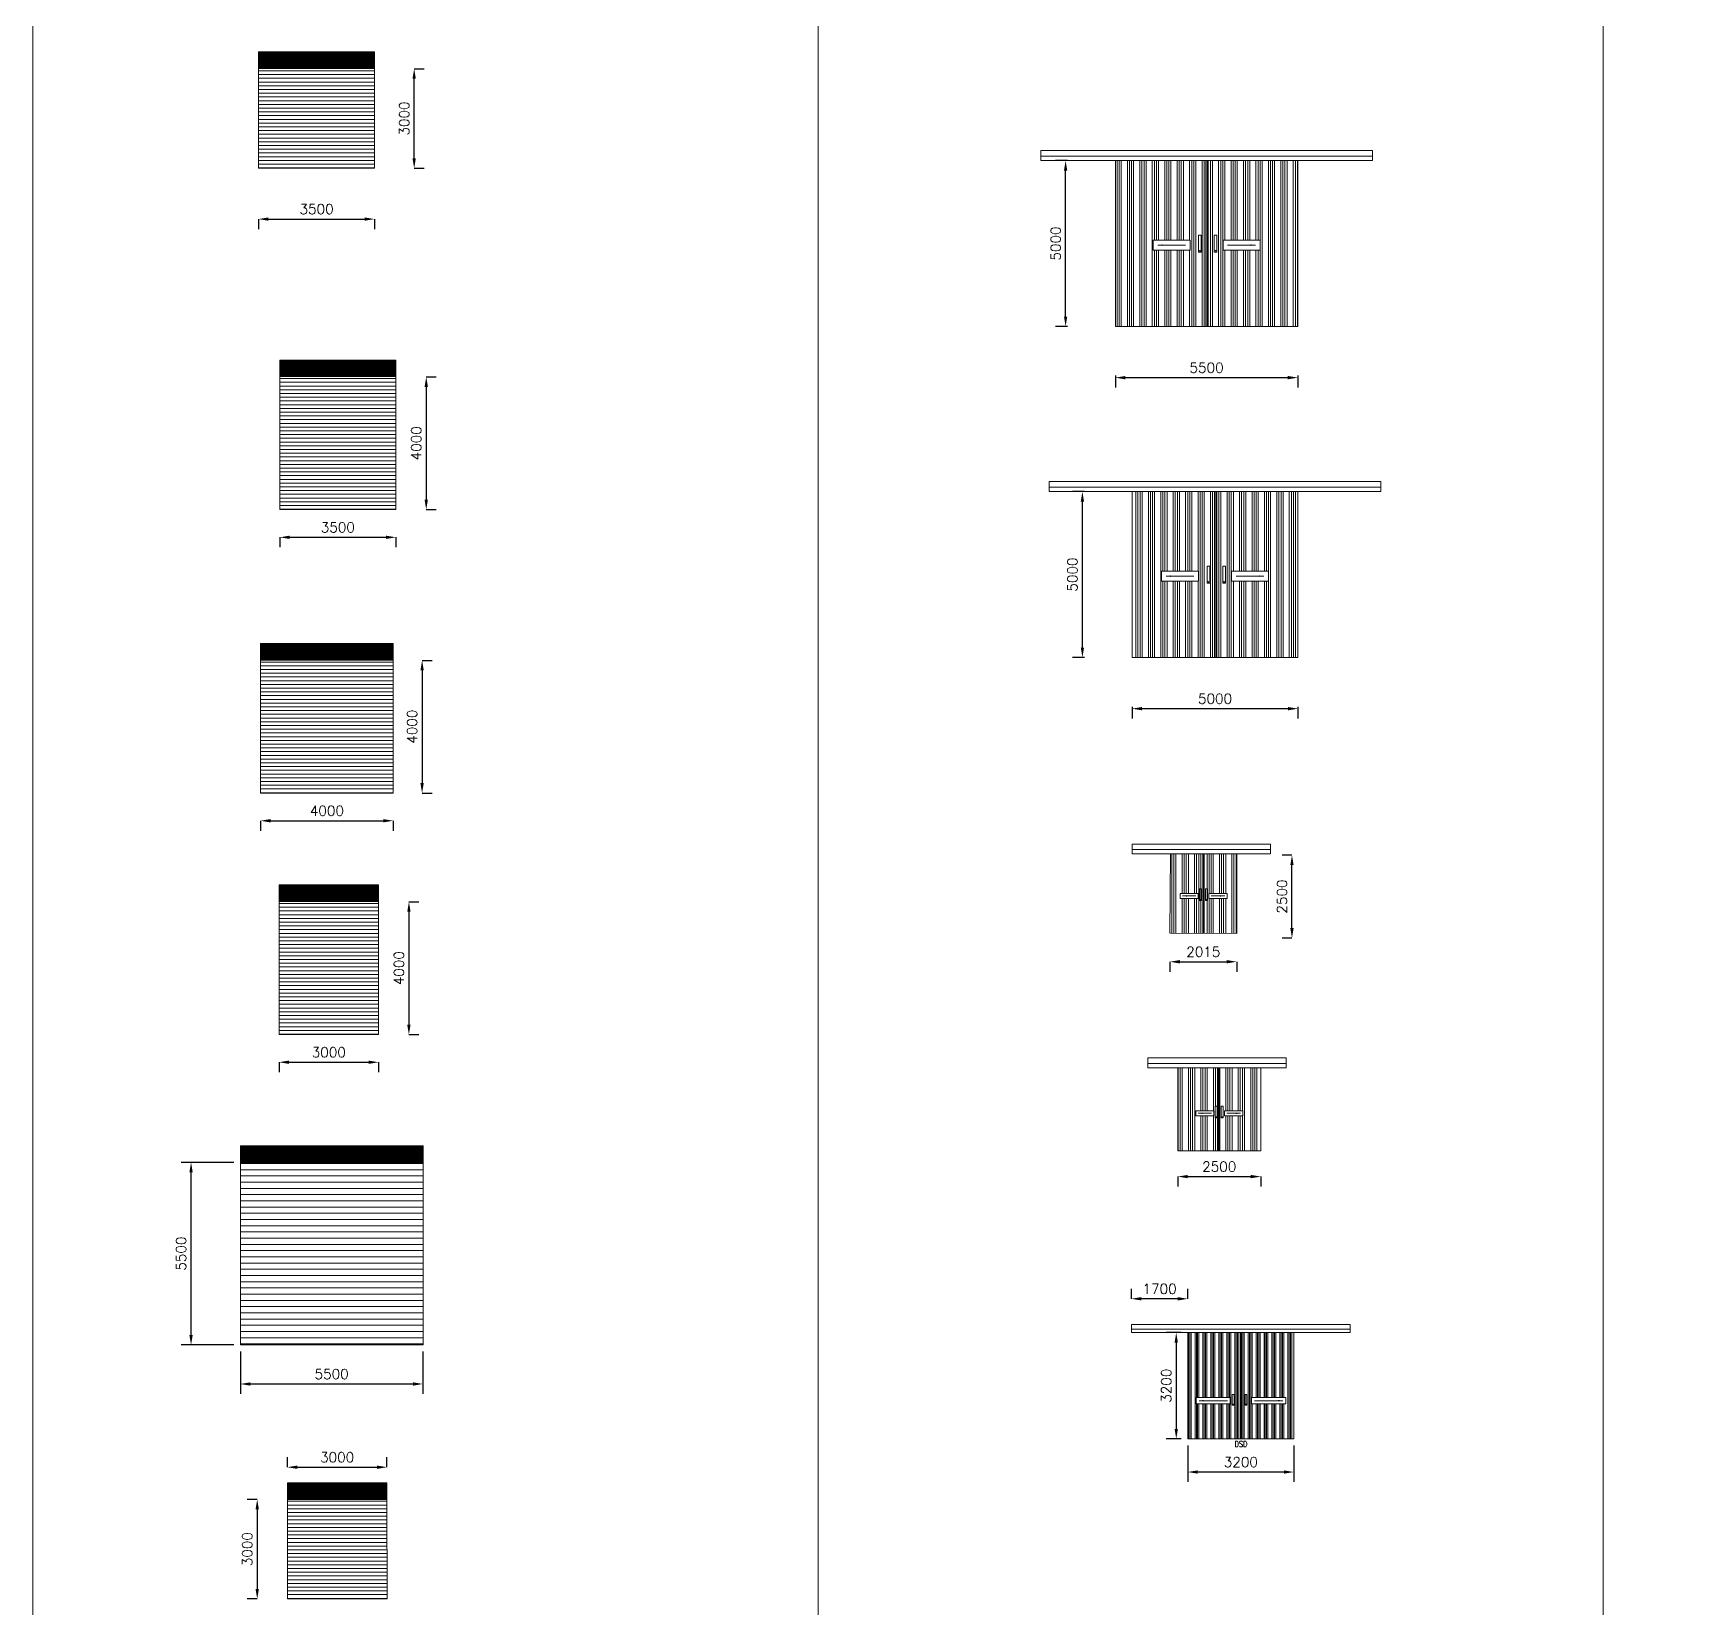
# Model space of a CAD drawing. Header units: millimetres. Extents: x 68421 to 1479662, y -51504 to 144751.
# Drawn here: x 68421 to 118163, y 54664 to 102131 of the extents above; entities that cross this region are included whole.
import ezdxf

# ---------------------------------------------------------------- set-up
doc = ezdxf.new("R2010")
doc.units = ezdxf.units.MM
doc.header["$LTSCALE"] = 0.35
doc.header["$MEASUREMENT"] = 0
doc.linetypes.add('CENTER', pattern=[6884.562, 4302.852, -860.57, 860.57, -860.57])
doc.linetypes.add('CONTIN', pattern=[0, 0, 0])
doc.layers.get('0').update_dxf_attribs({"linetype": 'CONTIN'})
doc.layers.get('Defpoints').update_dxf_attribs({"linetype": 'CONTINUOUS'})
doc.styles.add('ROMANS', font='simplex.shx')
doc.styles.add('SIMPLEX', font='simplex.shx', dxfattribs={"width": 0.8})
doc.styles.get("Standard").update_dxf_attribs({"font": 'txt.shx'})
doc.dimstyles.new('300', dxfattribs={"dimtxt": 300, "dimasz": 300, "dimexe": 300, "dimexo": 200, "dimgap": 150, "dimtad": 1, "dimdec": 0, "dimzin": 0, "dimdsep": 46, "dimtxsty": 'Standard', "dimcen": 0.09, "dimclrd": 4, "dimclre": 4, "dimclrt": 4, "dimadec": 0, "dimazin": 0, "dimtfac": 1, "dimtdec": 0, "dimtofl": 0, "dimtmove": 0, "dimatfit": 3, "dimfxl": 1, "dimtolj": 1, "dimtzin": 0, "dimarcsym": 0})
doc.dimstyles.new('Proposal Drawing', dxfattribs={"dimscale": 350, "dimtxt": 2.5, "dimasz": 2, "dimexe": 2, "dimexo": 2, "dimgap": 1, "dimtad": 1, "dimtoh": 1, "dimtxsty": 'ROMANS', "dimblk": 'OBLIQUE', "dimcen": 1.5, "dimclrd": 3, "dimclre": 3, "dimclrt": 2, "dimadec": 0, "dimazin": 2, "dimtfac": 1, "dimtmove": 2, "dimatfit": 2, "dimfxl": 1, "dimtolj": 1, "dimlwd": 0, "dimlwe": 0, "dimarcsym": 1})
pattern_1 = [(90, (-184561.07, 47547.05), (-375, 0), []), (90, (-184498.57, 47609.55), (-375, 0), []), (90, (-184436.07, 47672.05), (-375, 0), []), (90, (-184373.57, 47734.55), (-375, 0), [])]

# ---------------------------------------------------------------- blocks, each defined once
blk = doc.blocks.new('_Oblique')
at = {"color": 0, "linetype": 'ByBlock', "lineweight": -2}
blk.add_line((-0.5, -0.5), (0.5, 0.5), dxfattribs=at)
blk = doc.blocks.new('*D86')
at = {"color": 4, "lineweight": -2, "ltscale": 0.1}
for p, q in [((103034, 62963), (102586, 62963)), ((102886, 62663), (102886, 60063)), ((103034, 59763), (102586, 59763))]:
    blk.add_line(p, q, dxfattribs=at)
at = {"color": 4, "linetype": 'Continuous', "lineweight": 5}
for points in [[(102936, 62663), (102836, 62663), (102886, 62963)], [(102836, 60063), (102936, 60063), (102886, 59763)]]:
    blk.add_solid(points, dxfattribs=at)
at = {"layer": 'Defpoints', "color": 0, "linetype": 'Continuous', "lineweight": 5}
for p in [(103234, 62963), (102886, 59763), (103234, 59763)]:
    blk.add_point(p, dxfattribs=at)
at = {"color": 4, "linetype": 'Continuous', "lineweight": 0, "insert": (102586, 61363), "char_height": 300, "attachment_point": 5, "rotation": 90}
blk.add_mtext('\\A1;3200', dxfattribs=at)
blk = doc.blocks.new('*D87')
at = {"color": 4, "lineweight": -2, "ltscale": 0.1}
for p, q in [((103234, 59563), (103234, 58462)), ((106434, 59563), (106434, 58462)), ((106134, 58762), (103534, 58762))]:
    blk.add_line(p, q, dxfattribs=at)
at = {"color": 4, "linetype": 'Continuous', "lineweight": 5}
for points in [[(103534, 58812), (103534, 58712), (103234, 58762)], [(106134, 58712), (106134, 58812), (106434, 58762)]]:
    blk.add_solid(points, dxfattribs=at)
at = {"layer": 'Defpoints', "color": 0, "linetype": 'Continuous', "lineweight": 5}
for p in [(103234, 59763), (106434, 59763), (103234, 58762)]:
    blk.add_point(p, dxfattribs=at)
at = {"color": 4, "linetype": 'Continuous', "lineweight": 0, "insert": (104834, 59062), "char_height": 300, "attachment_point": 5}
blk.add_mtext('\\A1;3200', dxfattribs=at)
blk = doc.blocks.new('*D93')
at = {"color": 4, "linetype": 'Continuous', "lineweight": -2, "ltscale": 0.1}
for p, q in [((100117, 88309), (99757, 88309)), ((100057, 83609), (100057, 88009)), ((100117, 83309), (99757, 83309))]:
    blk.add_line(p, q, dxfattribs=at)
at = {"color": 4, "linetype": 'Continuous', "lineweight": 5}
for points in [[(100107, 88009), (100007, 88009), (100057, 88309)], [(100007, 83609), (100107, 83609), (100057, 83309)]]:
    blk.add_solid(points, dxfattribs=at)
at = {"layer": 'Defpoints', "color": 0, "linetype": 'Continuous', "lineweight": 5}
for p in [(100057, 88309), (101556, 88309), (101556, 83309)]:
    blk.add_point(p, dxfattribs=at)
at = {"color": 4, "linetype": 'Continuous', "lineweight": 0, "insert": (99757, 85809), "char_height": 300, "attachment_point": 5, "rotation": 90}
blk.add_mtext('\\A1;5000', dxfattribs=at)
blk = doc.blocks.new('*D94')
at = {"color": 4, "linetype": 'Continuous', "lineweight": -2, "ltscale": 0.1}
for p, q in [((101556, 81828), (101556, 81468)), ((101856, 81768), (106256, 81768)), ((106556, 81828), (106556, 81468))]:
    blk.add_line(p, q, dxfattribs=at)
at = {"color": 4, "linetype": 'Continuous', "lineweight": 5}
for points in [[(101856, 81818), (101856, 81718), (101556, 81768)], [(106256, 81718), (106256, 81818), (106556, 81768)]]:
    blk.add_solid(points, dxfattribs=at)
at = {"layer": 'Defpoints', "color": 0, "linetype": 'Continuous', "lineweight": 5}
for p in [(101556, 83309), (106556, 83309), (106556, 81768)]:
    blk.add_point(p, dxfattribs=at)
at = {"color": 4, "linetype": 'Continuous', "lineweight": 0, "insert": (104056, 82068), "char_height": 300, "attachment_point": 5}
blk.add_mtext('\\A1;5000', dxfattribs=at)
blk = doc.blocks.new('*D119')
at = {"color": 4, "linetype": 'Continuous', "lineweight": -2, "ltscale": 0.1}
for p, q in [((79753, 75946), (80053, 75946)), ((79753, 75646), (79753, 72246)), ((79753, 71946), (80053, 71946))]:
    blk.add_line(p, q, dxfattribs=at)
at = {"color": 4, "linetype": 'Continuous', "lineweight": 5}
for points in [[(79803, 75646), (79703, 75646), (79753, 75946)], [(79703, 72246), (79803, 72246), (79753, 71946)]]:
    blk.add_solid(points, dxfattribs=at)
at = {"layer": 'Defpoints', "color": 0, "linetype": 'Continuous', "lineweight": 5}
for p in [(78838, 75946), (78838, 71946), (79753, 71946)]:
    blk.add_point(p, dxfattribs=at)
at = {"color": 4, "linetype": 'Continuous', "lineweight": 0, "insert": (79453, 73946), "char_height": 300, "attachment_point": 5, "rotation": 90}
blk.add_mtext('\\A1;4000', dxfattribs=at)
blk = doc.blocks.new('*D120')
at = {"color": 4, "linetype": 'Continuous', "lineweight": -2, "ltscale": 0.1}
for p, q in [((75838, 71113), (75838, 70812)), ((76138, 71112), (78538, 71112)), ((78838, 71113), (78838, 70812))]:
    blk.add_line(p, q, dxfattribs=at)
at = {"color": 4, "linetype": 'Continuous', "lineweight": 5}
for points in [[(76138, 71162), (76138, 71062), (75838, 71112)], [(78538, 71062), (78538, 71162), (78838, 71112)]]:
    blk.add_solid(points, dxfattribs=at)
at = {"layer": 'Defpoints', "color": 0, "linetype": 'Continuous', "lineweight": 5}
for p in [(75838, 71946), (78838, 71946), (78838, 71112)]:
    blk.add_point(p, dxfattribs=at)
at = {"color": 4, "linetype": 'Continuous', "lineweight": 0, "insert": (77338, 71412), "char_height": 300, "attachment_point": 5}
blk.add_mtext('\\A1;3000', dxfattribs=at)
blk = doc.blocks.new('*D121')
at = {"color": 4, "linetype": 'Continuous', "lineweight": -2, "ltscale": 0.1}
for p, q in [((80151, 83224), (80451, 83224)), ((80151, 82924), (80151, 79524)), ((80151, 79224), (80451, 79224))]:
    blk.add_line(p, q, dxfattribs=at)
at = {"color": 4, "linetype": 'Continuous', "lineweight": 5}
for points in [[(80201, 82924), (80101, 82924), (80151, 83224)], [(80101, 79524), (80201, 79524), (80151, 79224)]]:
    blk.add_solid(points, dxfattribs=at)
at = {"layer": 'Defpoints', "color": 0, "linetype": 'Continuous', "lineweight": 5}
for p in [(79236, 83224), (79236, 79224), (80151, 79224)]:
    blk.add_point(p, dxfattribs=at)
at = {"color": 4, "linetype": 'Continuous', "lineweight": 0, "insert": (79851, 81224), "char_height": 300, "attachment_point": 5, "rotation": 90}
blk.add_mtext('\\A1;4000', dxfattribs=at)
blk = doc.blocks.new('*D122')
at = {"color": 4, "linetype": 'Continuous', "lineweight": -2, "ltscale": 0.1}
for p, q in [((75281, 78391), (75281, 78090)), ((75581, 78390), (78981, 78390)), ((79281, 78391), (79281, 78090))]:
    blk.add_line(p, q, dxfattribs=at)
at = {"color": 4, "linetype": 'Continuous', "lineweight": 5}
for points in [[(75581, 78440), (75581, 78340), (75281, 78390)], [(78981, 78340), (78981, 78440), (79281, 78390)]]:
    blk.add_solid(points, dxfattribs=at)
at = {"layer": 'Defpoints', "color": 0, "linetype": 'Continuous', "lineweight": 5}
for p in [(75281, 79224), (79281, 79224), (79281, 78390)]:
    blk.add_point(p, dxfattribs=at)
at = {"color": 4, "linetype": 'Continuous', "lineweight": 0, "insert": (77281, 78690), "char_height": 300, "attachment_point": 5}
blk.add_mtext('\\A1;4000', dxfattribs=at)
blk = doc.blocks.new('*D123')
at = {"color": 4, "linetype": 'Continuous', "lineweight": -2, "ltscale": 0.1}
for p, q in [((80276, 91766), (80576, 91766)), ((80276, 91466), (80276, 88066)), ((80276, 87766), (80576, 87766))]:
    blk.add_line(p, q, dxfattribs=at)
at = {"color": 4, "linetype": 'Continuous', "lineweight": 5}
for points in [[(80326, 91466), (80226, 91466), (80276, 91766)], [(80226, 88066), (80326, 88066), (80276, 87766)]]:
    blk.add_solid(points, dxfattribs=at)
at = {"layer": 'Defpoints', "color": 0, "linetype": 'Continuous', "lineweight": 5}
for p in [(79361, 91766), (79361, 87766), (80276, 87766)]:
    blk.add_point(p, dxfattribs=at)
at = {"color": 4, "linetype": 'Continuous', "lineweight": 0, "insert": (79976, 89766), "char_height": 300, "attachment_point": 5, "rotation": 90}
blk.add_mtext('\\A1;4000', dxfattribs=at)
blk = doc.blocks.new('*D124')
at = {"color": 4, "linetype": 'Continuous', "lineweight": -2, "ltscale": 0.1}
for p, q in [((75861, 86932), (75861, 86632)), ((76161, 86932), (79061, 86932)), ((79361, 86932), (79361, 86632))]:
    blk.add_line(p, q, dxfattribs=at)
at = {"color": 4, "linetype": 'Continuous', "lineweight": 5}
for points in [[(76161, 86982), (76161, 86882), (75861, 86932)], [(79061, 86882), (79061, 86982), (79361, 86932)]]:
    blk.add_solid(points, dxfattribs=at)
at = {"layer": 'Defpoints', "color": 0, "linetype": 'Continuous', "lineweight": 5}
for p in [(75861, 87766), (79361, 87766), (79361, 86932)]:
    blk.add_point(p, dxfattribs=at)
at = {"color": 4, "linetype": 'Continuous', "lineweight": 0, "insert": (77611, 87232), "char_height": 300, "attachment_point": 5}
blk.add_mtext('\\A1;3500', dxfattribs=at)
blk = doc.blocks.new('*D129')
at = {"color": 4, "linetype": 'Continuous', "lineweight": -2, "ltscale": 0.1}
for p, q in [((101534, 63983), (101534, 64283)), ((103234, 63983), (103234, 64283)), ((102934, 63983), (101834, 63983))]:
    blk.add_line(p, q, dxfattribs=at)
at = {"color": 4, "linetype": 'Continuous', "lineweight": 5}
for points in [[(101834, 64033), (101834, 63933), (101534, 63983)], [(102934, 63933), (102934, 64033), (103234, 63983)]]:
    blk.add_solid(points, dxfattribs=at)
at = {"layer": 'Defpoints', "color": 0, "linetype": 'Continuous', "lineweight": 5}
for p in [(101534, 63983), (101534, 62963), (103234, 62963)]:
    blk.add_point(p, dxfattribs=at)
at = {"color": 4, "linetype": 'Continuous', "lineweight": 0, "insert": (102384, 64283), "char_height": 300, "attachment_point": 5}
blk.add_mtext('\\A1;1700', dxfattribs=at)
blk = doc.blocks.new('*D135')
at = {"color": 4, "linetype": 'Continuous', "lineweight": -2, "ltscale": 0.1}
for p, q in [((102695, 74141), (102695, 73841)), ((102995, 74141), (104410, 74141)), ((104710, 74141), (104710, 73841))]:
    blk.add_line(p, q, dxfattribs=at)
at = {"color": 4, "linetype": 'Continuous', "lineweight": 5}
for points in [[(102995, 74191), (102995, 74091), (102695, 74141)], [(104410, 74091), (104410, 74191), (104710, 74141)]]:
    blk.add_solid(points, dxfattribs=at)
at = {"layer": 'Defpoints', "color": 0, "linetype": 'Continuous', "lineweight": 5}
for p in [(102695, 75002), (104710, 74989), (104710, 74141)]:
    blk.add_point(p, dxfattribs=at)
at = {"color": 4, "linetype": 'Continuous', "lineweight": 0, "insert": (103702, 74441), "char_height": 300, "attachment_point": 5}
blk.add_mtext('\\A1;2015', dxfattribs=at)
blk = doc.blocks.new('*D136')
at = {"color": 4, "linetype": 'Continuous', "lineweight": -2, "ltscale": 0.1}
for p, q in [((102932, 67666), (102932, 67366)), ((103232, 67666), (105132, 67666)), ((105432, 67666), (105432, 67366))]:
    blk.add_line(p, q, dxfattribs=at)
at = {"color": 4, "linetype": 'Continuous', "lineweight": 5}
for points in [[(103232, 67716), (103232, 67616), (102932, 67666)], [(105132, 67616), (105132, 67716), (105432, 67666)]]:
    blk.add_solid(points, dxfattribs=at)
at = {"layer": 'Defpoints', "color": 0, "linetype": 'Continuous', "lineweight": 5}
for p in [(102932, 68443), (105432, 68443), (105432, 67666)]:
    blk.add_point(p, dxfattribs=at)
at = {"color": 4, "linetype": 'Continuous', "lineweight": 0, "insert": (104182, 67966), "char_height": 300, "attachment_point": 5}
blk.add_mtext('\\A1;2500', dxfattribs=at)
blk = doc.blocks.new('*D137')
at = {"color": 4, "linetype": 'Continuous', "lineweight": -2, "ltscale": 0.1}
for p, q in [((106375, 77355), (106075, 77355)), ((106375, 75155), (106375, 77055)), ((106375, 74855), (106075, 74855))]:
    blk.add_line(p, q, dxfattribs=at)
at = {"color": 4, "linetype": 'Continuous', "lineweight": 5}
for points in [[(106425, 77055), (106325, 77055), (106375, 77355)], [(106325, 75155), (106425, 75155), (106375, 74855)]]:
    blk.add_solid(points, dxfattribs=at)
at = {"layer": 'Defpoints', "color": 0, "linetype": 'Continuous', "lineweight": 5}
for p in [(106375, 77355), (107536, 77355), (107536, 74855)]:
    blk.add_point(p, dxfattribs=at)
at = {"color": 4, "linetype": 'Continuous', "lineweight": 0, "insert": (106075, 76105), "char_height": 300, "attachment_point": 5, "rotation": 90}
blk.add_mtext('\\A1;2500', dxfattribs=at)
blk = doc.blocks.new('*D141')
at = {"color": 4, "linetype": 'Continuous', "lineweight": -2, "ltscale": 0.1}
for p, q in [((75220, 96523), (75220, 96223)), ((75520, 96523), (78420, 96523)), ((78720, 96523), (78720, 96223))]:
    blk.add_line(p, q, dxfattribs=at)
at = {"color": 4, "linetype": 'Continuous', "lineweight": 5}
for points in [[(75520, 96573), (75520, 96473), (75220, 96523)], [(78420, 96473), (78420, 96573), (78720, 96523)]]:
    blk.add_solid(points, dxfattribs=at)
at = {"layer": 'Defpoints', "color": 0, "linetype": 'Continuous', "lineweight": 5}
for p in [(75220, 98053), (78720, 98053), (78720, 96523)]:
    blk.add_point(p, dxfattribs=at)
at = {"color": 4, "linetype": 'Continuous', "lineweight": 0, "insert": (76970, 96823), "char_height": 300, "attachment_point": 5}
blk.add_mtext('\\A1;3500', dxfattribs=at)
blk = doc.blocks.new('*D142')
at = {"color": 4, "linetype": 'Continuous', "lineweight": -2, "ltscale": 0.1}
for p, q in [((79912, 101053), (80212, 101053)), ((79912, 98353), (79912, 100753)), ((79912, 98053), (80212, 98053))]:
    blk.add_line(p, q, dxfattribs=at)
at = {"color": 4, "linetype": 'Continuous', "lineweight": 5}
for points in [[(79962, 100753), (79862, 100753), (79912, 101053)], [(79862, 98353), (79962, 98353), (79912, 98053)]]:
    blk.add_solid(points, dxfattribs=at)
at = {"layer": 'Defpoints', "color": 0, "linetype": 'Continuous', "lineweight": 5}
for p in [(78720, 101053), (79912, 101053), (78720, 98053)]:
    blk.add_point(p, dxfattribs=at)
at = {"color": 4, "linetype": 'Continuous', "lineweight": 0, "insert": (79612, 99553), "char_height": 300, "attachment_point": 5, "rotation": 90}
blk.add_mtext('\\A1;3000', dxfattribs=at)
blk = doc.blocks.new('*D147')
at = {"color": 4, "linetype": 'Continuous', "lineweight": -2, "ltscale": 0.1}
for p, q in [((99611, 98286), (99251, 98286)), ((99551, 93586), (99551, 97986)), ((99611, 93286), (99251, 93286))]:
    blk.add_line(p, q, dxfattribs=at)
at = {"color": 4, "linetype": 'Continuous', "lineweight": 5}
for points in [[(99601, 97986), (99501, 97986), (99551, 98286)], [(99501, 93586), (99601, 93586), (99551, 93286)]]:
    blk.add_solid(points, dxfattribs=at)
at = {"layer": 'Defpoints', "color": 0, "linetype": 'Continuous', "lineweight": 5}
for p in [(99551, 98286), (101050, 98286), (101050, 93286)]:
    blk.add_point(p, dxfattribs=at)
at = {"color": 4, "linetype": 'Continuous', "lineweight": 0, "insert": (99251, 95786), "char_height": 300, "attachment_point": 5, "rotation": 90}
blk.add_mtext('\\A1;5000', dxfattribs=at)
blk = doc.blocks.new('*D148')
at = {"color": 4, "linetype": 'Continuous', "lineweight": -2, "ltscale": 0.1}
for p, q in [((101050, 91804), (101050, 91444)), ((101350, 91744), (106250, 91744)), ((106550, 91804), (106550, 91444))]:
    blk.add_line(p, q, dxfattribs=at)
at = {"color": 4, "linetype": 'Continuous', "lineweight": 5}
for points in [[(101350, 91794), (101350, 91694), (101050, 91744)], [(106250, 91694), (106250, 91794), (106550, 91744)]]:
    blk.add_solid(points, dxfattribs=at)
at = {"layer": 'Defpoints', "color": 0, "linetype": 'Continuous', "lineweight": 5}
for p in [(101050, 93286), (106550, 93286), (106550, 91744)]:
    blk.add_point(p, dxfattribs=at)
at = {"color": 4, "linetype": 'Continuous', "lineweight": 0, "insert": (103800, 92044), "char_height": 300, "attachment_point": 5}
blk.add_mtext('\\A1;5500', dxfattribs=at)
blk = doc.blocks.new('*D155')
at = {"color": 4, "lineweight": -2, "ltscale": 0.1}
for p, q in [((74474, 68094), (72886, 68094)), ((73186, 62894), (73186, 67794)), ((74474, 62594), (72886, 62594))]:
    blk.add_line(p, q, dxfattribs=at)
at = {"color": 4, "linetype": 'Continuous', "lineweight": 5}
for points in [[(73236, 67794), (73136, 67794), (73186, 68094)], [(73136, 62894), (73236, 62894), (73186, 62594)]]:
    blk.add_solid(points, dxfattribs=at)
at = {"layer": 'Defpoints', "color": 0, "linetype": 'Continuous', "lineweight": 5}
for p in [(73186, 68094), (74674, 68094), (74674, 62594)]:
    blk.add_point(p, dxfattribs=at)
at = {"color": 4, "linetype": 'Continuous', "lineweight": 0, "insert": (72886, 65344), "char_height": 300, "attachment_point": 5, "rotation": 90}
blk.add_mtext('\\A1;5500', dxfattribs=at)
blk = doc.blocks.new('*D156')
at = {"color": 4, "lineweight": -2, "ltscale": 0.1}
for p, q in [((74674, 62394), (74674, 61115)), ((80174, 62394), (80174, 61115)), ((74974, 61415), (79874, 61415))]:
    blk.add_line(p, q, dxfattribs=at)
at = {"color": 4, "linetype": 'Continuous', "lineweight": 5}
for points in [[(74974, 61465), (74974, 61365), (74674, 61415)], [(79874, 61365), (79874, 61465), (80174, 61415)]]:
    blk.add_solid(points, dxfattribs=at)
at = {"layer": 'Defpoints', "color": 0, "linetype": 'Continuous', "lineweight": 5}
for p in [(74674, 62594), (80174, 62594), (80174, 61415)]:
    blk.add_point(p, dxfattribs=at)
at = {"color": 4, "linetype": 'Continuous', "lineweight": 0, "insert": (77424, 61715), "char_height": 300, "attachment_point": 5}
blk.add_mtext('\\A1;5500', dxfattribs=at)
blk = doc.blocks.new('*D159')
at = {"color": 4, "linetype": 'Continuous', "lineweight": -2, "ltscale": 0.1}
for p, q in [((75181, 57937), (74881, 57937)), ((75181, 57637), (75181, 55237)), ((75181, 54937), (74881, 54937))]:
    blk.add_line(p, q, dxfattribs=at)
at = {"color": 4, "linetype": 'Continuous', "lineweight": 5}
for points in [[(75231, 57637), (75131, 57637), (75181, 57937)], [(75131, 55237), (75231, 55237), (75181, 54937)]]:
    blk.add_solid(points, dxfattribs=at)
at = {"layer": 'Defpoints', "color": 0, "linetype": 'Continuous', "lineweight": 5}
for p in [(76090, 57937), (75181, 54937), (76090, 54937)]:
    blk.add_point(p, dxfattribs=at)
at = {"color": 4, "linetype": 'Continuous', "lineweight": 0, "insert": (74881, 56437), "char_height": 300, "attachment_point": 5, "rotation": 90}
blk.add_mtext('\\A1;3000', dxfattribs=at)
blk = doc.blocks.new('*D160')
at = {"color": 4, "linetype": 'Continuous', "lineweight": -2, "ltscale": 0.1}
for p, q in [((76090, 58907), (76090, 59207)), ((79090, 58907), (79090, 59207)), ((76390, 58907), (78790, 58907))]:
    blk.add_line(p, q, dxfattribs=at)
at = {"color": 4, "linetype": 'Continuous', "lineweight": 5}
for points in [[(76390, 58957), (76390, 58857), (76090, 58907)], [(78790, 58857), (78790, 58957), (79090, 58907)]]:
    blk.add_solid(points, dxfattribs=at)
at = {"layer": 'Defpoints', "color": 0, "linetype": 'Continuous', "lineweight": 5}
for p in [(79090, 58907), (76090, 58437), (79090, 58437)]:
    blk.add_point(p, dxfattribs=at)
at = {"color": 4, "linetype": 'Continuous', "lineweight": 0, "insert": (77590, 59207), "char_height": 300, "attachment_point": 5}
blk.add_mtext('\\A1;3000', dxfattribs=at)

msp = doc.modelspace()

# ---------------------------------------------------------------- hatches: boundary and pattern name
at = {"lineweight": 0, "ltscale": 0.1}
h = msp.add_hatch(dxfattribs=at)
h.set_pattern_fill('ANSI31', color=6, scale=120, angle=135, style=0)
h.set_pattern_definition([(180, (-167367.089, 99190.345), (-9e-16, -15), [])])
h.paths.add_polyline_path([(75219.61141, 101052.98711), (75219.61141, 101552.98711), (78719.61141, 101552.98711), (78719.61141, 101052.98711)])
h = msp.add_hatch(dxfattribs=at)
h.set_pattern_fill('ANSI31', color=6, scale=900, angle=135, style=0)
h.set_pattern_definition([(180, (-167367.09, 99190.82), (-7e-15, -112.5), [])])
h.paths.add_polyline_path([(75219.61141, 98053.46485), (75219.61141, 101063.37729), (78719.61141, 101063.37729), (78719.61141, 98053.46485)])
at = {"linetype": 'CONTIN', "lineweight": 0}
h = msp.add_hatch(dxfattribs=at)
h.set_pattern_fill('ANSI34', color=151, scale=500, angle=45, style=0)
h.set_pattern_definition([(90, (-167085.8, 83941.94), (-375, 6e-14), []), (90, (-167023.3, 84004.44), (-375, 6e-14), []), (90, (-166960.8, 84066.94), (-375, 6e-14), []), (90, (-166898.3, 84129.44), (-375, 6e-14), [])])
h.paths.add_polyline_path([(101050.4201, 98285.56889), (103781.29438, 98285.56889), (103781.29438, 93285.56889), (101050.4201, 93285.56889)])
h.paths.add_polyline_path([(102187.59287, 95585.67674), (102187.59287, 95887.48462), (103303.30698, 95887.48462), (103303.30698, 95585.67674)], flags=16)
h = msp.add_hatch(dxfattribs=at)
h.set_pattern_fill('ANSI34', color=151, scale=500, angle=45, style=0)
h.set_pattern_definition([(90, (-166585.8, 83941.94), (-375, 6e-14), []), (90, (-166523.3, 84004.44), (-375, 6e-14), []), (90, (-166460.8, 84066.94), (-375, 6e-14), []), (90, (-166398.3, 84129.44), (-375, 6e-14), [])])
h.paths.add_polyline_path([(105413.24733, 95585.67674), (105413.24733, 95887.48462), (104297.53322, 95887.48462), (104297.53322, 95585.67674)], flags=16)
h.paths.add_polyline_path([(103819.54582, 93285.56889), (103819.54582, 98285.56889), (106550.4201, 98285.56889), (106550.4201, 93285.56889)])
at = {"lineweight": 0, "ltscale": 0.1}
h = msp.add_hatch(dxfattribs=at)
h.set_pattern_fill('ANSI31', color=6, scale=120, angle=135, style=0)
h.set_pattern_definition([(180, (-166725.682, 89902.946), (-9e-16, -15), [])])
h.paths.add_polyline_path([(75861.01862, 91765.58883), (75861.01862, 92265.58883), (79361.01862, 92265.58883), (79361.01862, 91765.58883)])
h = msp.add_hatch(dxfattribs=at)
h.set_pattern_fill('ANSI31', color=6, scale=900, angle=135, style=0)
h.set_pattern_definition([(180, (-166725.68, 88902.95), (-7e-15, -112.5), [])])
h.paths.add_polyline_path([(75861.01862, 87765.58883), (75861.01862, 91775.50126), (79361.01862, 91775.50126), (79361.01862, 87765.58883)])
at = {"linetype": 'CONTIN', "lineweight": 0}
h = msp.add_hatch(dxfattribs=at)
h.set_pattern_fill('ANSI34', color=151, scale=500, angle=45, style=0)
h.set_pattern_definition([(90, (-166830.03, 73965.74), (-375, 6e-14), []), (90, (-166767.53, 74028.24), (-375, 6e-14), []), (90, (-166705.03, 74090.74), (-375, 6e-14), []), (90, (-166642.53, 74153.24), (-375, 6e-14), [])])
h.paths.add_polyline_path([(101556.18336, 88309.36557), (104037.05763, 88309.36557), (104037.05763, 83309.36557), (101556.18336, 83309.36557)])
h.paths.add_polyline_path([(102443.35612, 85609.47342), (102443.35612, 85911.28129), (103559.07023, 85911.28129), (103559.07023, 85609.47342)], flags=16)
h = msp.add_hatch(dxfattribs=at)
h.set_pattern_fill('ANSI34', color=151, scale=500, angle=45, style=0)
h.set_pattern_definition([(90, (-166330.03, 73965.74), (-375, 6e-14), []), (90, (-166267.53, 74028.24), (-375, 6e-14), []), (90, (-166205.03, 74090.74), (-375, 6e-14), []), (90, (-166142.53, 74153.24), (-375, 6e-14), [])])
h.paths.add_polyline_path([(105669.01059, 85609.47342), (105669.01059, 85911.28129), (104553.29648, 85911.28129), (104553.29648, 85609.47342)], flags=16)
h.paths.add_polyline_path([(104075.30908, 83309.36557), (104075.30908, 88309.36557), (106556.18336, 88309.36557), (106556.18336, 83309.36557)])
at = {"lineweight": 0, "ltscale": 0.1}
h = msp.add_hatch(dxfattribs=at)
h.set_pattern_fill('ANSI31', color=6, scale=120, angle=135, style=0)
h.set_pattern_definition([(180, (-167806.132, 81361.295), (-9e-16, -15), [])])
h.paths.add_polyline_path([(75280.56869, 83223.93753), (75280.56869, 83723.93753), (79280.56869, 83723.93753), (79280.56869, 83223.93753)])
h = msp.add_hatch(dxfattribs=at)
h.set_pattern_fill('ANSI31', color=6, scale=900, angle=135, style=0)
h.set_pattern_definition([(180, (-167806.13, 80361.3), (-7e-15, -112.5), [])])
h.paths.add_polyline_path([(75280.56869, 79223.93753), (75280.56869, 83233.84997), (79280.56869, 83233.84997), (79280.56869, 79223.93753)])
at = {"linetype": 'CONTIN', "lineweight": 0}
h = msp.add_hatch(dxfattribs=at)
h.set_pattern_fill('ANSI34', color=151, scale=500, angle=45, style=0)
h.set_pattern_definition(pattern_1)
h.paths.add_polyline_path([(102709.72526, 77389.27837), (103689.72526, 77389.27837), (103689.70612, 74995.34174), (102709.72526, 74989.27837)])
h.paths.add_polyline_path([(103000.96842, 76198.35582), (103000.96605, 76050.46996), (103547.66597, 76050.46122), (103547.66833, 76198.34708)], flags=16)
h = msp.add_hatch(dxfattribs=at)
h.set_pattern_fill('ANSI34', color=151, scale=500, angle=45, style=0)
h.set_pattern_definition(pattern_1)
h.paths.add_polyline_path([(104709.68698, 77389.27837), (103729.68698, 77389.27837), (103729.70612, 74995.34174), (104709.68698, 74989.27837)])
h.paths.add_polyline_path([(104418.44382, 76198.35582), (104418.44618, 76050.46996), (103871.74627, 76050.46122), (103871.7439, 76198.34708)], flags=16)
at = {"lineweight": 0, "ltscale": 0.1}
h = msp.add_hatch(dxfattribs=at)
h.set_pattern_fill('ANSI31', color=6, scale=120, angle=135, style=0)
h.set_pattern_definition([(180, (-167248.994, 74083.317), (-9e-16, -15), [])])
h.paths.add_polyline_path([(75837.70606, 75945.95987), (75837.70606, 76445.95987), (78837.70606, 76445.95987), (78837.70606, 75945.95987)])
h = msp.add_hatch(dxfattribs=at)
h.set_pattern_fill('ANSI31', color=6, scale=900, angle=135, style=0)
h.set_pattern_definition([(180, (-167248.99, 73083.32), (-7e-15, -112.5), [])])
h.paths.add_polyline_path([(75837.70606, 71945.95987), (75837.70606, 75955.87231), (78837.70606, 75955.87231), (78837.70606, 71945.95987)])
at = {"linetype": 'CONTIN', "lineweight": 0}
h = msp.add_hatch(dxfattribs=at)
h.set_pattern_fill('ANSI34', color=151, scale=500, angle=45, style=0)
h.set_pattern_definition([(90, (-196370.13, 41135.66), (-375, 0), []), (90, (-196307.63, 41198.16), (-375, 0), []), (90, (-196245.13, 41260.66), (-375, 0), []), (90, (-196182.63, 41323.16), (-375, 0), [])])
h.paths.add_polyline_path([(104162.05632, 70943.31499), (102932.07631, 70943.31499), (102932.07631, 68443.31499), (104162.07631, 68443.31499)])
h.paths.add_polyline_path([(103473.31938, 69646.19399), (104020.01929, 69646.19399), (104020.01929, 69498.30813), (103473.31938, 69498.30813)], flags=16)
h.paths.add_polyline_path([(104061.91488, 69789.06113), (104119.78201, 69789.06113), (104119.78201, 69432.00075), (104061.91488, 69432.00075)], flags=16)
h.paths.add_polyline_path([(104096.47714, 69462.45263, -1), (104083.34773, 69462.45263, -1)], flags=0)
h.paths.add_polyline_path([(105432.07631, 70943.31499), (104202.05632, 70943.31499), (104202.07631, 68443.31499), (105432.07631, 68443.31499)])
h.paths.add_polyline_path([(104890.81401, 69646.20532), (104890.81638, 69498.31947), (104344.11646, 69498.31072), (104344.1141, 69646.19658)], flags=16)
h.paths.add_polyline_path([(104301.46228, 69789.06113), (104301.46228, 69432.00075), (104243.59516, 69432.00075), (104243.59516, 69789.06113)], flags=16)
h.paths.add_polyline_path([(104266.90003, 69462.45263, -1), (104280.02943, 69462.45263, -1)], flags=0)
at = {"lineweight": 0, "ltscale": 0.1}
h = msp.add_hatch(dxfattribs=at)
h.set_pattern_fill('ANSI31', color=6, scale=200, angle=135, style=0)
h.set_pattern_definition([(180, (-180985.502, 54574.06), (0, -25), [])])
h.paths.add_polyline_path([(80174.21293, 68093.57274), (80174.21293, 68593.57274), (74674.3587, 68593.57274), (74674.3587, 68093.57274)])
h = msp.add_hatch(dxfattribs=at)
h.set_pattern_fill('ANSI31', color=6, scale=1500, angle=135, style=0)
h.set_pattern_definition([(180, (76401.71, 64122.66), (0, -187.5), [])])
h.paths.add_polyline_path([(80174.21293, 68093.57274), (74674.3587, 68093.57274), (74674.3587, 62593.57274), (80174.21293, 62593.57274)])
at = {"linetype": 'CONTIN', "lineweight": 0}
h = msp.add_hatch(dxfattribs=at)
h.set_pattern_fill('ANSI34', color=151, scale=320, angle=45, style=0)
h.set_pattern_definition([(90, (-1653348.24, 1476923.9), (-240, 4e-14), []), (90, (-1653308.24, 1476963.9), (-240, 4e-14), []), (90, (-1653268.24, 1477003.9), (-240, 4e-14), []), (90, (-1653228.24, 1477043.9), (-240, 4e-14), [])])
h.paths.add_polyline_path([(104822.03162, 59763.1606), (103234.27208, 59763.1606), (103234.27208, 62963.1606), (104822.03162, 62963.1606)])
h.paths.add_polyline_path([(103482.06266, 60814.42982), (103482.06266, 61007.58686), (104516.11969, 61007.58686), (104516.11969, 60814.42982)], flags=16)
h = msp.add_hatch(dxfattribs=at)
h.set_pattern_fill('ANSI34', color=151, scale=320, angle=45, style=0)
h.set_pattern_definition([(90, (-1652708.24, 1476923.9), (-240, 4e-14), []), (90, (-1652668.24, 1476963.9), (-240, 4e-14), []), (90, (-1652628.24, 1477003.9), (-240, 4e-14), []), (90, (-1652588.24, 1477043.9), (-240, 4e-14), [])])
h.paths.add_polyline_path([(104846.51255, 59763.1606), (106434.27208, 59763.1606), (106434.27208, 62963.1606), (104846.51255, 62963.1606)])
h.paths.add_polyline_path([(105152.42448, 60814.42982), (105152.42448, 61007.58686), (106186.48151, 61007.58686), (106186.48151, 60814.42982)], flags=16)
at = {"lineweight": 0, "ltscale": 0.1}
h = msp.add_hatch(dxfattribs=at)
h.set_pattern_fill('ANSI31', color=6, scale=120, angle=135, style=0)
h.set_pattern_definition([(180, (-65317.841, 46913.41), (0, -15), [])])
h.paths.add_polyline_path([(76089.76593, 57937.19107), (76089.76593, 58437.19107), (79092.08622, 58437.19107), (79092.08622, 57937.19107)])
h = msp.add_hatch(dxfattribs=at)
h.set_pattern_fill('ANSI31', color=6, scale=900, angle=135, style=0)
h.set_pattern_definition([(180, (83510.03, 53042.57), (0, -112.5), [])])
h.paths.add_polyline_path([(76089.76593, 54937.19107), (79094.13701, 54937.19107), (79092.08622, 57937.19107), (76089.76593, 57937.19107)])

# ---------------------------------------------------------------- linework, layer by layer
at = {"color": 0, "lineweight": 0, "ltscale": 0.1}
for p, q in [((78719.61141, 101062.89954), (75219.61141, 101062.89954)), ((75219.61141, 101053.46485), (75219.61141, 98053.46485)), ((78719.61141, 98053.46485), (78719.61141, 101053.46485)), ((75219.61141, 98053.46485), (78719.61141, 98053.46485)), ((101050.4201, 93285.56889), (106550.4201, 93285.56889)), ((75861.01862, 92275.50126), (79361.01862, 92275.50126)), ((79361.01862, 91775.50126), (75861.01862, 91775.50126)), ((75861.01862, 90765.58883), (75861.01862, 87765.58883)), ((79361.01862, 87765.58883), (79361.01862, 90765.58883)), ((75861.01862, 87765.58883), (79361.01862, 87765.58883)), ((75280.56869, 83733.84997), (78280.56869, 83733.84997)), ((78280.56869, 83233.84997), (75280.56869, 83233.84997)), ((75280.56869, 82223.93753), (75280.56869, 79223.93753)), ((75280.56869, 79223.93753), (78280.56869, 79223.93753)), ((102709.68698, 77389.27837), (102694.91475, 75001.74424)), ((104709.68698, 77389.27837), (102709.68698, 77389.27837)), ((103689.68698, 77389.27821), (103689.70612, 74995.46533)), ((103709.68698, 77389.27837), (103709.70612, 74995.46549)), ((103729.68698, 77389.27853), (103729.70612, 74995.46565)), ((104709.68698, 74989.27837), (104709.68698, 77389.27837)), ((75837.70606, 76455.87231), (78837.70606, 76455.87231)), ((78837.70606, 75955.87231), (75837.70606, 75955.87231)), ((75837.70606, 74945.95987), (75837.70606, 71945.95987)), ((78837.70606, 71945.95987), (78837.70606, 74945.95987)), ((102709.72526, 75001.6526), (104709.68698, 74989.27837)), ((75837.70606, 71945.95987), (78837.70606, 71945.95987)), ((105432.07631, 70943.31499), (102932.07631, 70943.31499)), ((102932.07631, 70943.31499), (102932.07631, 68443.31499)), ((104162.05632, 70943.31499), (104162.07631, 68443.31483)), ((104182.05632, 70943.31499), (104182.07631, 68443.31499)), ((104202.05632, 70943.31499), (104202.07631, 68443.31515)), ((105432.07631, 68443.31499), (105432.07631, 70943.31499)), ((102932.07631, 68443.31499), (105432.07631, 68443.31499))]:
    msp.add_line(p, q, dxfattribs=at)
at = {"color": 151, "linetype": 'CONTIN', "lineweight": 0}
for p, q in [((98800.4201, 98585.56889), (108800.4201, 98585.56889)), ((98800.4201, 98285.56889), (98800.4201, 98585.56889)), ((108800.4201, 98285.56889), (108800.4201, 98585.56889)), ((98800.4201, 98415.56889), (108800.4201, 98415.56889)), ((98800.4201, 98285.56889), (108800.4201, 98285.56889)), ((99056.18336, 88609.36557), (109056.18336, 88609.36557)), ((99056.18336, 88309.36557), (99056.18336, 88609.36557)), ((109056.18336, 88309.36557), (109056.18336, 88609.36557)), ((99056.18336, 88439.36557), (109056.18336, 88439.36557)), ((99056.18336, 88309.36557), (109056.18336, 88309.36557)), ((101557.92612, 77689.27837), (105727.21751, 77689.27837)), ((101557.92612, 77389.27837), (101557.92612, 77689.27837)), ((105727.21751, 77389.27837), (105727.21751, 77689.27837)), ((101557.92612, 77519.27837), (105727.21751, 77519.27837)), ((101557.92612, 77389.27837), (105727.21751, 77389.27837)), ((102030.29547, 71243.31499), (106199.58685, 71243.31499)), ((102030.29547, 70943.31499), (102030.29547, 71243.31499)), ((106199.58685, 70943.31499), (106199.58685, 71243.31499)), ((102030.29547, 71073.31499), (106199.58685, 71073.31499)), ((102030.29547, 70943.31499), (106199.58685, 70943.31499)), ((108134.27208, 63203.1606), (101534.27208, 63203.1606)), ((101534.27208, 62963.1606), (101534.27208, 63203.1606)), ((108134.27208, 62963.1606), (108134.27208, 63203.1606)), ((108134.27208, 63067.1606), (101534.27208, 63067.1606)), ((108134.27208, 62963.1606), (101534.27208, 62963.1606))]:
    msp.add_line(p, q, dxfattribs=at)
at = {"color": 7, "linetype": 'CONTIN', "lineweight": 0}
for p, q in [((103781.29438, 98285.56889), (103781.29438, 93285.56889)), ((103819.54582, 98285.56889), (103819.54582, 93285.56889)), ((104037.05763, 88309.36557), (104037.05763, 83309.36557)), ((104075.30908, 88309.36557), (104075.30908, 83309.36557)), ((104822.03162, 62963.1606), (104822.03162, 59763.1606)), ((104846.51255, 62963.1606), (104846.51255, 59763.1606))]:
    msp.add_line(p, q, dxfattribs=at)
at = {"lineweight": 0}
msp.add_line((74674.3587, 62593.57274), (74674.3587, 68093.57274), dxfattribs=at)
at = {"color": 0, "lineweight": 0, "ltscale": 0.1}
for points in [[(68421, 144750.54254), (92087.59645, 144750.54254), (92087.59645, -32317), (68421, -32317)], [(92087.59645, 144750.54254), (115754.1929, 144750.54254), (115754.1929, -32316.10383), (92087.59645, -32316.10383)], [(115754.1929, 144750.54254), (165958.15042, 144750.54254), (165958.15042, -32314.46915), (115754.1929, -32314.46915)], [(75219.61141, 101562.89954), (78719.61141, 101562.89954), (78719.61141, 101062.89954), (75219.61141, 101062.89954)], [(75219.61141, 101562.89954), (78719.61141, 101562.89954), (78719.61141, 98053.46485), (75219.61141, 98053.46485)], [(75861.01862, 92275.50126), (79361.01862, 92275.50126), (79361.01862, 91775.50126), (75861.01862, 91775.50126)], [(75861.01862, 92275.50126), (79361.01862, 92275.50126), (79361.01862, 87765.58883), (75861.01862, 87765.58883)], [(75280.56869, 83733.84997), (79280.56869, 83733.84997), (79280.56869, 83233.84997), (75280.56869, 83233.84997)], [(75280.56869, 83733.84997), (79280.56869, 83733.84997), (79280.56869, 79223.93753), (75280.56869, 79223.93753)], [(75837.70606, 76455.87231), (78837.70606, 76455.87231), (78837.70606, 75955.87231), (75837.70606, 75955.87231)], [(75837.70606, 76455.87231), (78837.70606, 76455.87231), (78837.70606, 71945.95987), (75837.70606, 71945.95987)], [(80178.3679, 62593.57274), (74674.3587, 62593.57274), (74674.3587, 68593.57274), (80178.3679, 68593.57274)], [(74674.3587, 68593.57274), (80178.3679, 68593.57274), (80178.3679, 68093.57274), (74674.3587, 68093.57274)], [(79092.08622, 57937.19107), (76089.76593, 57937.19107), (76089.76593, 58437.19107), (79092.08622, 58437.19107)], [(76089.76593, 57937.19107), (79092.08622, 57937.19107), (79094.13701, 54937.19107), (76089.76593, 54937.19107)], [(76089.76593, 57937.19107), (77592.08622, 57937.19107), (77592.08622, 57937.19107), (76089.76593, 57937.19107)]]:
    msp.add_lwpolyline(points, close=True, dxfattribs=at)
at = {"color": 7, "linetype": 'CONTIN', "lineweight": 0}
for points in [[(106550.4201, 98285.56889), (101050.4201, 98285.56889), (101050.4201, 93285.56889), (106550.4201, 93285.56889)], [(106550.4201, 98285.56889), (101050.4201, 98285.56889), (101050.4201, 93285.56889), (106550.4201, 93285.56889)], [(103819.54582, 93285.56889), (106550.4201, 93285.56889), (106550.4201, 98285.56889), (103819.54582, 98285.56889)], [(106556.18336, 88309.36557), (101556.18336, 88309.36557), (101556.18336, 83309.36557), (106556.18336, 83309.36557)], [(106556.18336, 88309.36557), (101556.18336, 88309.36557), (101556.18336, 83309.36557), (106556.18336, 83309.36557)], [(104075.30908, 83309.36557), (106556.18336, 83309.36557), (106556.18336, 88309.36557), (104075.30908, 88309.36557)], [(103234.27208, 62963.1606), (106434.27208, 62963.1606), (106434.27208, 59763.1606), (103234.27208, 59763.1606)], [(103234.27208, 62963.1606), (106434.27208, 62963.1606), (106434.27208, 59763.1606), (103234.27208, 59763.1606)], [(104822.03162, 59763.1606), (103234.27208, 59763.1606), (103234.27208, 62963.1606), (104822.03162, 62963.1606)], [(104846.51255, 59763.1606), (106434.27208, 59763.1606), (106434.27208, 62963.1606), (104846.51255, 62963.1606)]]:
    msp.add_lwpolyline(points, close=True, dxfattribs=at)
at = {"color": 151, "linetype": 'CONTIN', "lineweight": 0}
for points in [[(103640.89826, 96034.71458), (103558.23094, 96034.71458), (103558.23094, 95524.62831), (103640.89826, 95524.62831)], [(104030.25611, 96034.71458), (104112.92343, 96034.71458), (104112.92343, 95524.62831), (104030.25611, 95524.62831)], [(103303.30698, 95887.48462), (102187.59287, 95887.48462), (102187.59287, 95585.67674), (103303.30698, 95585.67674)], [(104297.53322, 95887.48462), (105413.24733, 95887.48462), (105413.24733, 95585.67674), (104297.53322, 95585.67674)], [(103896.66152, 86058.51125), (103813.9942, 86058.51125), (103813.9942, 85548.42499), (103896.66152, 85548.42499)], [(104286.01936, 86058.51125), (104368.68668, 86058.51125), (104368.68668, 85548.42499), (104286.01936, 85548.42499)], [(103559.07023, 85911.28129), (102443.35612, 85911.28129), (102443.35612, 85609.47342), (103559.07023, 85609.47342)], [(104553.29648, 85911.28129), (105669.01059, 85911.28129), (105669.01059, 85609.47342), (104553.29648, 85609.47342)], [(103547.6491, 76198.34449), (103000.94918, 76198.34449), (103000.94918, 76050.45863), (103547.6491, 76050.45863)], [(103647.41181, 76341.21163), (103589.54469, 76341.21163), (103589.54469, 75984.15124), (103647.41181, 75984.15124)], [(103771.22497, 76341.21163), (103829.09209, 76341.21163), (103829.09209, 75984.15124), (103771.22497, 75984.15124)], [(103871.7439, 76198.34708), (104418.44382, 76198.35582), (104418.44618, 76050.46996), (103871.74627, 76050.46122)], [(104020.01929, 69646.19399), (103473.31938, 69646.19399), (103473.31938, 69498.30813), (104020.01929, 69498.30813)], [(104119.78201, 69789.06113), (104061.91488, 69789.06113), (104061.91488, 69432.00075), (104119.78201, 69432.00075)], [(104243.59516, 69789.06113), (104301.46228, 69789.06113), (104301.46228, 69432.00075), (104243.59516, 69432.00075)], [(104344.1141, 69646.19658), (104890.81401, 69646.20532), (104890.81638, 69498.31947), (104344.11646, 69498.31072)], [(104516.11969, 61007.58686), (103482.06266, 61007.58686), (103482.06266, 60814.42982), (104516.11969, 60814.42982)], [(104628.4317, 61101.81403), (104575.52462, 61101.81403), (104575.52462, 60775.35882), (104628.4317, 60775.35882)], [(104959.26875, 61101.81403), (105012.17583, 61101.81403), (105012.17583, 60775.35882), (104959.26875, 60775.35882)], [(105152.42448, 61007.58686), (106186.48151, 61007.58686), (106186.48151, 60814.42982), (105152.42448, 60814.42982)]]:
    msp.add_lwpolyline(points, close=True, dxfattribs=at)
for centre, radius in [((103598.22745, 95568.131), 9.37815), ((104072.92692, 95568.131), 9.37815), ((103853.9907, 85591.92768), 9.37815), ((104328.69018, 85591.92768), 9.37815), ((103617.54224, 76014.60313), 6.5647), ((103801.09453, 76014.60313), 6.5647), ((104089.91244, 69462.45263), 6.5647), ((104273.46473, 69462.45263), 6.5647), ((104601.12238, 60803.20054), 6.00201), ((104986.57807, 60803.20054), 6.00201)]:
    msp.add_circle(centre, radius, dxfattribs=at)

# ---------------------------------------------------------------- texts
at = {"color": 7, "linetype": 'Continuous', "lineweight": 0, "style": 'SIMPLEX', "width": 0.8}
msp.add_text('DSD', height=180, dxfattribs=at).set_placement((104645.163, 59516.53263))

# ---------------------------------------------------------------- dimensions: what is measured, and where the dimension line sits
at = {"color": 0, "lineweight": 0, "ltscale": 0.1}
for base, p1, p2, override, picture, middle in [((79911.8347, 101053.46485), (78719.61141, 98053.46485), (78719.61141, 101053.46485), {"dimfxl": 0.18, "dimfxlon": 1, "dimtfillclr": 4, "dimarcsym": 1}, '*D142', (79611.8347, 99553.46485)), ((99551.15944, 98285.56889), (101050.4201, 93285.56889), (101050.4201, 98285.56889), {"dimfxl": 60, "dimfxlon": 1, "dimtfillclr": 4, "dimarcsym": 1}, '*D147', (99251.15944, 95785.56889)), ((80276.02438, 87765.58883), (79361.01862, 91766.06657), (79361.01862, 87765.58883), {"dimfxl": 0.18, "dimfxlon": 1, "dimtfillclr": 4, "dimarcsym": 1}, '*D123', (79976.02438, 89765.8277)), ((100056.9227, 88309.36557), (101556.18336, 83309.36557), (101556.18336, 88309.36557), {"dimfxl": 60, "dimfxlon": 1, "dimtfillclr": 4, "dimarcsym": 1}, '*D93', (99756.9227, 85809.36557)), ((80151.46742, 79223.93753), (79236.46166, 83224.41528), (79236.46166, 79223.93753), {"dimfxl": 0.18, "dimfxlon": 1, "dimtfillclr": 4, "dimarcsym": 1}, '*D121', (79851.46742, 81224.17641)), ((106374.79828, 77354.70398), (107535.79952, 74854.70398), (107535.79952, 77354.70398), {"dimfxl": 0.18, "dimfxlon": 1, "dimtfillclr": 4, "dimarcsym": 1}, '*D137', (106074.79828, 76104.70398)), ((79752.71182, 71945.95987), (78837.70606, 75946.43762), (78837.70606, 71945.95987), {"dimfxl": 0.18, "dimfxlon": 1, "dimtfillclr": 4, "dimarcsym": 1}, '*D119', (79452.71182, 73946.19875)), ((73186.04335, 68093.57274), (74674.3587, 62593.57274), (74674.3587, 68093.57274), {"dimtfillclr": 4}, '*D155', (72886.04335, 65343.57274)), ((102886.29779, 59763.1606), (103234.27208, 62963.1606), (103234.27208, 59763.1606), {"dimtfillclr": 4}, '*D86', (102586.29779, 61363.1606)), ((75180.5315, 54937.19107), (76089.76593, 57937.19107), (76089.76593, 54937.19107), {"dimfxl": 0.18, "dimfxlon": 1, "dimtfillclr": 4, "dimarcsym": 1}, '*D159', (74880.5315, 56437.19107))]:
    dim = msp.add_linear_dim(base=base, p1=p1, p2=p2, angle=90, dimstyle='300', override=override, dxfattribs=at)
    dim.commit()
    dim.dimension.update_dxf_attribs({"geometry": picture, "text_midpoint": middle})
for base, p1, p2, override, picture, middle in [((78719.61141, 96522.8701), (75219.61141, 98053.46485), (78719.61141, 98053.46485), {"dimfxl": 0.18, "dimfxlon": 1, "dimtfillclr": 4, "dimarcsym": 1}, '*D141', (76969.61141, 96822.8701)), ((106550.4201, 91744.15113), (101050.4201, 93285.56889), (106550.4201, 93285.56889), {"dimfxl": 60, "dimfxlon": 1, "dimtfillclr": 4, "dimarcsym": 1}, '*D148', (103800.4201, 92044.15113)), ((79361.01862, 86931.97908), (75861.01862, 87765.58883), (79361.01862, 87765.58883), {"dimfxl": 0.18, "dimfxlon": 1, "dimtfillclr": 4, "dimarcsym": 1}, '*D124', (77611.01862, 87231.97908)), ((106556.18336, 81767.9478), (101556.18336, 83309.36557), (106556.18336, 83309.36557), {"dimfxl": 60, "dimfxlon": 1, "dimtfillclr": 4, "dimarcsym": 1}, '*D94', (104056.18336, 82067.9478)), ((79280.56869, 78390.32779), (75280.56869, 79223.93753), (79280.56869, 79223.93753), {"dimfxl": 0.18, "dimfxlon": 1, "dimtfillclr": 4, "dimarcsym": 1}, '*D122', (77280.56869, 78690.32779)), ((104709.68698, 74140.7885), (102694.91475, 75001.74424), (104709.68698, 74989.27837), {"dimfxl": 0.18, "dimfxlon": 1, "dimtfillclr": 4, "dimarcsym": 1}, '*D135', (103702.30086, 74440.7885)), ((78837.70606, 71112.35013), (75837.70606, 71945.95987), (78837.70606, 71945.95987), {"dimfxl": 0.18, "dimfxlon": 1, "dimtfillclr": 4, "dimarcsym": 1}, '*D120', (77337.70606, 71412.35013)), ((105432.07631, 67665.75357), (102932.07631, 68443.31499), (105432.07631, 68443.31499), {"dimfxl": 0.18, "dimfxlon": 1, "dimtfillclr": 4, "dimarcsym": 1}, '*D136', (104182.07631, 67965.75357)), ((101534.27208, 63982.76622), (103234.27208, 62963.1606), (101534.27208, 62963.1606), {"dimfxl": 0.18, "dimfxlon": 1, "dimtfillclr": 4, "dimarcsym": 1}, '*D129', (102384.27208, 64282.76622)), ((80174.3679, 61415.47014), (74674.3587, 62593.57274), (80174.3679, 62593.57274), {"dimtfillclr": 4}, '*D156', (77424.3633, 61715.47014)), ((103234.27208, 58761.7429), (106434.27208, 59763.1606), (103234.27208, 59763.1606), {"dimtfillclr": 4}, '*D87', (104834.27208, 59061.7429)), ((79090.08622, 58907.2053), (76089.76593, 58437.19107), (79090.08622, 58437.19107), {"dimfxl": 0.18, "dimfxlon": 1, "dimtfillclr": 4, "dimarcsym": 1}, '*D160', (77589.92608, 59207.2053))]:
    dim = msp.add_linear_dim(base=base, p1=p1, p2=p2, dimstyle='300', override=override, dxfattribs=at)
    dim.commit()
    dim.dimension.update_dxf_attribs({"geometry": picture, "text_midpoint": middle})

# ---------------------------------------------------------------- leaders
at = {"color": 6, "linetype": 'CENTER', "lineweight": 0, "ltscale": 100}
for points in [[(102328.89152, 95738.08951), (103165.20311, 95738.08951)], [(105271.94867, 95738.08951), (104435.63709, 95738.08951)], [(102584.65478, 85761.88619), (103420.96637, 85761.88619)], [(105527.71193, 85761.88619), (104691.40034, 85761.88619)], [(103070.18553, 76125.14088), (103479.9782, 76125.14088)], [(104349.20865, 76125.15111), (103939.41597, 76125.14456)], [(103542.55572, 69572.99039), (103952.3484, 69572.99039)], [(104821.57884, 69573.00061), (104411.78616, 69572.99406)], [(103572.4938, 60911.97399), (104427.73321, 60911.97399)], [(106096.05037, 60911.97399), (105240.81096, 60911.97399)]]:
    msp.add_leader(points, dimstyle='Proposal Drawing', override={"dimasz": 0.4, "dimtad": 0, "dimclrd": 7}, dxfattribs=at)

doc.saveas('drawing.dxf')
